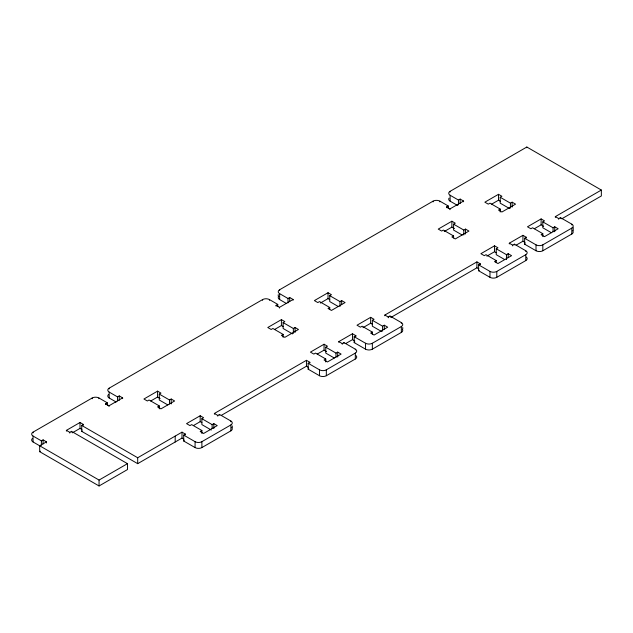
<?xml version="1.0" encoding="UTF-8"?>
<svg xmlns="http://www.w3.org/2000/svg" width="633" height="633" viewBox="0 0 633 633"><rect width="100%" height="100%" fill="white"/><g stroke="black" fill="none" stroke-linecap="round" stroke-linejoin="round"><path stroke-width="0.95" d="M46.494 442.958L46.494 441.85L39.681 445.782L39.681 451.685L99.057 485.97L127.47 469.567L127.47 463.665L99.057 480.067L33.058 441.961L33.058 436.058A4.819 2.785 0 0 1 33.058 432.125L92.157 398.007A4.819 2.785 0 0 1 98.938 397.983L107.293 402.81L107.293 405.389M109.185 388.891L109.185 388.156L262.608 299.575A4.819 2.785 0 0 1 269.429 299.575L277.76 304.394L277.76 306.601M279.651 290.476L279.651 289.732L433.075 201.159A4.819 2.785 0 0 1 439.895 201.159L448.227 205.97L448.227 208.558M450.118 192.052L450.118 191.316L526.83 147.03L601.35 190.05L601.35 195.961L561.795 218.796M33.058 436.058L41.382 440.861L43.091 439.88L46.494 441.85M105.592 404.527L105.592 403.791L107.293 402.81M109.185 388.156A4.819 2.785 0 0 0 109.185 392.088L117.524 396.899L119.233 395.918L122.636 397.888L122.636 398.624M276.059 306.111L276.059 305.375L277.76 304.394M279.651 289.732A4.819 2.785 0 0 0 279.651 293.672L287.991 298.483L289.692 297.502L293.103 299.472L293.103 300.208M446.526 207.695L446.526 206.959L448.227 205.97M450.118 191.316A4.819 2.785 0 0 0 450.118 195.257L458.458 200.068L460.159 199.086L463.57 201.049L463.57 201.792M66.386 431.105L66.386 430.369L80.019 422.488L83.429 424.458L83.429 425.194M105.592 403.791L109.003 405.761L122.636 397.888M276.059 305.375L279.469 307.345L293.103 299.472M446.526 206.959L449.936 208.922L463.57 201.049M66.386 430.369L69.796 432.331L71.497 431.35L127.47 463.665M185.414 434.863L185.414 434.127L182.003 432.157L182.003 438.068L137.693 463.665L81.728 431.35L81.728 425.447L83.429 424.458M39.681 451.685L40.528 451.194M72.352 432.822L80.019 428.399L81.942 429.506M81.728 431.35L82.369 430.978M167.792 404.914L159.271 399.993L159.271 394.09L160.972 393.109L157.562 391.139L143.928 399.012L147.339 400.982L149.04 399.993L159.271 405.903L159.271 408.855M292.501 333.908L283.125 328.487L283.125 322.585L284.826 321.604L281.416 319.633L267.783 327.506L271.193 329.476L272.894 328.487L283.125 334.398L283.125 337.349M338.259 306.499L329.738 301.577L329.738 295.674L331.439 294.693L328.029 292.723L314.395 300.596L317.806 302.566L319.507 301.577L329.738 307.488L329.738 309.45M462.114 234.993L453.592 230.072L453.592 224.169L455.293 223.188L451.883 221.218L438.25 229.091L441.652 231.061L443.361 230.072L453.592 235.974L453.592 237.945M509.581 208.574L500.205 203.161L500.205 197.259L501.906 196.27L498.495 194.307L484.862 202.18L488.272 204.143L489.974 203.161L500.205 209.064L500.205 212.015M150.749 400.982L157.562 397.041L160.125 398.521M274.595 329.476L281.416 325.536L283.125 326.525M320.361 303.057L328.029 298.626L329.738 299.607M444.216 231.551L451.883 227.12L454.439 228.6M491.683 204.143L498.495 200.21L500.205 201.191M159.271 405.903L157.562 406.884L160.972 408.855L174.613 400.982L171.203 399.012L169.502 399.993L159.271 394.09M283.125 334.398L281.416 335.379L284.826 337.349L298.467 329.476L295.057 327.506L293.348 328.487L283.125 322.585M329.738 307.488L328.029 308.469L331.439 310.439L345.08 302.566L341.67 300.596L339.961 301.577L329.738 295.674M453.592 235.974L451.883 236.964L455.293 238.934L468.934 231.061L465.524 229.091L463.815 230.072L453.592 224.169M500.205 209.064L498.495 210.053L501.906 212.015L515.547 204.143L512.137 202.18L510.427 203.161L500.205 197.259M211.264 430.029L201.887 424.616L201.887 418.706L203.597 417.725L200.186 415.754L186.545 423.627L189.955 425.598L191.664 424.616L201.887 430.519L201.887 433.47M334.287 358.017L325.766 353.095L325.766 347.193L327.467 346.211L324.056 344.241L310.423 352.114L313.833 354.084L315.535 353.095L325.766 359.006L325.766 361.957M381.731 331.613L372.354 326.201L372.354 320.29L374.063 319.309L370.653 317.339L357.012 325.212L360.422 327.182L362.131 326.201L372.354 332.103L372.354 334.074M504.754 259.601L496.232 254.68L496.232 248.777L497.934 247.788L494.523 245.826L480.89 253.698L484.292 255.661L486.002 254.68L496.232 260.582L496.232 262.553M551.343 232.699L542.821 227.777L542.821 221.874L544.53 220.893L541.12 218.923L527.479 226.796L530.889 228.766L532.598 227.777L542.821 233.688L542.821 236.639M137.693 463.665L137.693 457.754L182.003 432.157M193.366 425.598L200.186 421.665L201.887 422.646M214.389 414.196L214.389 413.46L306.443 360.312L309.853 362.282L309.853 363.026M317.236 354.084L324.056 350.144L326.612 351.624M338.829 342.35L338.829 341.614L352.47 333.741L355.881 335.712L355.881 336.447M362.978 327.672L370.653 323.241L372.354 324.231M384.856 315.78L384.856 315.044L476.91 261.896L480.32 263.866L480.32 264.602M486.856 256.159L494.523 251.728L496.232 252.709M509.296 243.934L509.296 243.199L522.937 235.326L526.347 237.296L526.347 238.032M534.299 228.766L541.12 224.826L543.676 226.305M555.323 217.364L555.323 216.628L601.35 190.05M231.433 427.299A4.819 2.785 0 0 1 230.871 430.851L201.887 447.578A4.819 2.785 0 0 1 195.075 447.578L183.705 441.019L183.705 435.116L185.414 434.127M214.389 413.46L217.799 415.43L219.509 414.449L230.871 421.008A4.819 2.785 0 0 1 230.871 424.941L230.871 430.851M356.118 355.683A4.819 2.785 0 0 1 355.311 359.006L326.327 375.733A4.819 2.785 0 0 1 319.515 375.733L308.144 369.174L308.144 363.271L309.853 362.282M338.829 341.614L342.239 343.584L343.948 342.603L355.311 349.163L355.311 349.899M402.351 329.358A4.819 2.785 0 0 1 401.338 332.428L372.354 349.163A4.819 2.785 0 0 1 365.542 349.163L354.171 342.603L354.171 336.693L355.881 335.712M384.856 315.044L388.266 317.014L389.975 316.025L401.338 322.585A4.819 2.785 0 0 1 401.338 326.525L401.338 332.428M526.34 257.038A4.819 2.785 0 0 1 525.778 260.582L496.794 277.317A4.819 2.785 0 0 1 489.982 277.317L478.611 270.758L478.611 264.847L480.32 263.866M509.296 243.199L512.706 245.169L514.415 244.18L525.778 250.747L525.778 251.483M572.612 230.697A4.819 2.785 0 0 1 571.805 234.012L542.821 250.747A4.819 2.785 0 0 1 536.009 250.747L524.638 244.18L524.638 238.277L526.347 237.296M555.323 216.628L558.733 218.591L560.434 217.61L571.805 224.169A4.819 2.785 0 0 1 571.805 228.109L571.805 234.012M221.21 415.43L306.443 366.222L308.572 367.449M345.65 343.584L352.47 339.644L354.812 340.997M390.822 317.505L476.91 267.806L478.825 268.906M516.117 245.169L522.937 241.228L525.066 242.463M183.705 441.019L184.345 440.647M201.887 430.519L200.186 431.5L203.597 433.47L217.23 425.598L213.827 423.627L212.118 424.616L201.887 418.706M308.144 369.174L308.785 368.802M325.766 359.006L324.056 359.987L327.467 361.957L341.108 354.084L337.698 352.114L335.988 353.095L325.766 347.193M354.171 342.603L354.812 342.231M372.354 332.103L370.653 333.085L374.063 335.055L387.697 327.182L384.286 325.212L382.585 326.201L372.354 320.29M478.611 270.758L479.252 270.386M496.232 260.582L494.523 261.571L497.934 263.542L511.575 255.661L508.164 253.698L506.455 254.68L496.232 248.777M524.638 244.18L525.279 243.816M542.821 233.688L541.12 234.669L544.53 236.639L558.164 228.766L554.753 226.796L553.052 227.777L542.821 221.874M183.705 435.116L195.075 441.676A4.819 2.785 0 0 0 201.887 441.676L230.871 424.941M308.144 363.271L319.515 369.83A4.819 2.785 0 0 0 326.327 369.83L355.311 353.095A4.819 2.785 0 0 0 355.311 349.163M354.171 336.693L365.542 343.252A4.819 2.785 0 0 0 372.354 343.252L401.338 326.525M478.611 264.847L489.982 271.415A4.819 2.785 0 0 0 496.794 271.415L525.778 254.68A4.819 2.785 0 0 0 525.778 250.747M524.638 238.277L536.009 244.836A4.819 2.785 0 0 0 542.821 244.836L571.805 228.109M449.074 198.129A4.819 2.785 0 0 0 450.118 201.159L457.627 205.488M278.813 296.291A4.819 2.785 0 0 0 279.651 299.575L286.322 303.429M182.003 438.068L183.918 439.175M108.591 394.478A4.819 2.785 0 0 0 109.185 397.991L115.855 401.844L115.823 402.564M81.728 425.447L137.693 457.754M573.213 227.619L573.213 230.57M571.805 224.169L571.805 224.905M560.434 217.61L560.434 218.345M558.733 218.591L558.733 219.334M554.753 226.796L554.753 231.718M553.052 227.777L553.052 231.718M542.821 244.836L542.821 250.747M541.12 218.923L541.12 224.826M536.009 244.836L536.009 250.747M526.83 147.03L526.83 147.766M525.778 254.68L525.778 260.582M522.937 235.326L522.937 241.228M514.415 244.18L514.415 244.924M512.706 245.169L512.706 245.905M512.137 202.18L512.137 207.094M510.427 203.161L510.427 208.083M508.164 253.698L508.164 257.631M506.455 254.68L506.455 259.601M498.495 194.307L498.495 200.21M496.794 271.415L496.794 277.317M494.523 245.826L494.523 251.728M489.982 271.415L489.982 277.317M476.91 261.896L476.91 267.806M465.524 229.091L465.524 234.012M463.815 230.072L463.815 234.993M460.159 199.086L460.159 203.51M458.458 200.068L458.458 204.863M451.883 221.218L451.883 227.12M450.118 195.257L450.118 201.159M449.936 208.922L449.936 209.665M439.895 201.159L439.895 201.895M433.075 201.159L433.075 201.895M402.746 327.506L402.746 328.986M401.338 322.585L401.338 323.328M389.975 316.025L389.975 316.769M388.266 317.014L388.266 317.75M384.286 325.212L384.286 329.152M382.585 326.201L382.585 331.114M372.354 343.252L372.354 349.163M370.653 317.339L370.653 323.241M365.542 343.252L365.542 349.163M355.311 353.095L355.311 359.006M352.47 333.741L352.47 339.644M343.948 342.603L343.948 343.339M342.239 343.584L342.239 344.32M341.67 300.596L341.67 304.528M339.961 301.577L339.961 306.499M337.698 352.114L337.698 357.036M335.988 353.095L335.988 357.036M328.029 292.723L328.029 298.626M326.327 369.83L326.327 375.733M324.056 344.241L324.056 350.144M319.515 369.83L319.515 375.733M306.443 360.312L306.443 366.222M295.057 327.506L295.057 332.428M293.348 328.487L293.348 333.409M289.692 297.502L289.692 301.561M287.991 298.483L287.991 302.914M281.416 319.633L281.416 325.536M279.651 293.672L279.651 299.575M279.469 307.345L279.469 308.081M278.243 294.654L278.243 296.133M269.429 299.575L269.429 300.311M262.608 299.575L262.608 300.311M232.279 425.93L232.279 427.402M230.871 421.008L230.871 421.744M219.509 414.449L219.509 415.185M217.799 415.43L217.799 416.166M213.827 423.627L213.827 428.549M212.118 424.616L212.118 428.549M201.887 441.676L201.887 447.578M200.186 415.754L200.186 421.665M195.075 441.676L195.075 447.578M175.183 436.097L175.199 442.008M171.203 399.012L171.203 403.933M169.502 399.993L169.502 403.933M157.562 391.139L157.562 397.041M119.233 395.918L119.233 400.349M117.524 396.899L117.524 400.966M109.185 392.088L109.185 397.991M109.003 405.761L109.003 406.497M99.057 480.067L99.057 485.97M98.938 397.983L98.938 398.719M92.157 398.007L92.157 398.743M80.019 422.488L80.019 428.399M71.497 431.35L71.497 432.086M69.796 432.331L69.796 433.075M43.091 439.88L43.091 443.939M41.382 440.861L41.382 445.292M33.058 432.125L33.058 432.861M33.058 441.961A4.819 2.785 0 0 1 32.497 438.416"/></g></svg>
